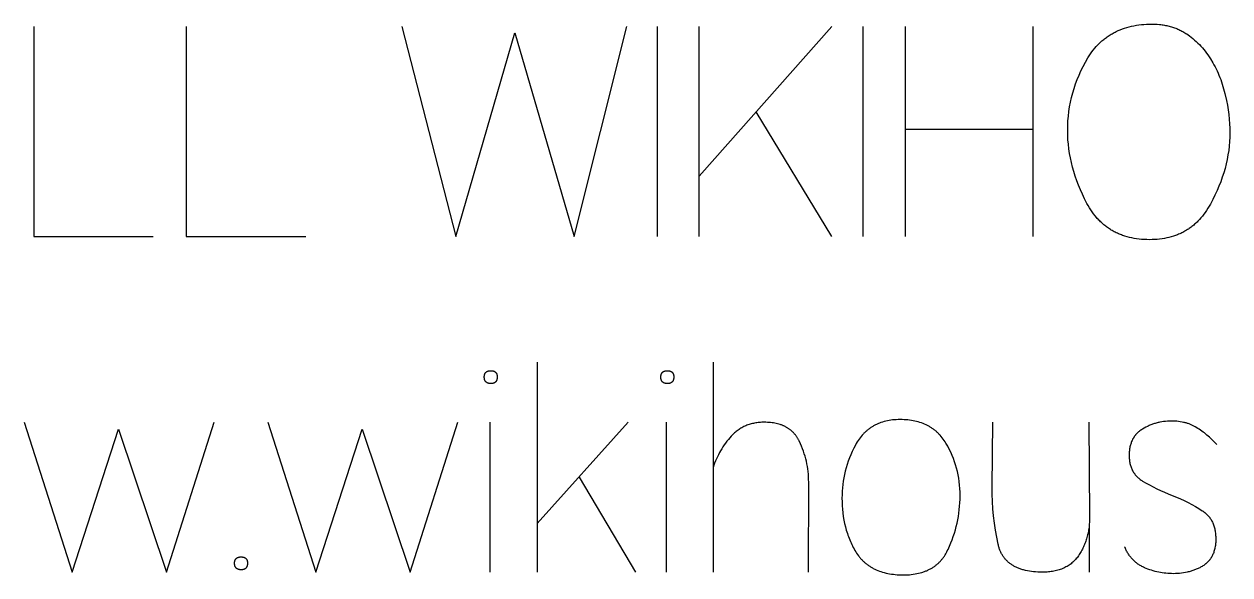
# Model space of a CAD drawing. Header units: millimetres. Extents: x -1220 to 1220, y -1930 to 4220.
# Drawn here: x -401.6 to 23.6, y 2960.1 to 3154.3 of the extents above; entities that cross this region are included whole.
import ezdxf

# ---------------------------------------------------------------- set-up
doc = ezdxf.new("R2010")
doc.units = ezdxf.units.MM
doc.layers.add('TC', color=220, linetype='CONTINUOUS', true_color=0xff00bb)

msp = doc.modelspace()

# ---------------------------------------------------------------- linework, layer by layer
at = {"layer": 'TC'}
for points in [[(-398.23, 3153.44), (-398.23, 3079.44), (-356.05, 3079.44)], [(-344.42, 3153.44), (-344.42, 3079.44), (-302.24, 3079.44)], [(-268.41, 3153.44), (-249.38, 3079.44), (-228.55, 3151.22), (-207.62, 3079.44), (-189.12, 3153.44)], [(-178.34, 3153.44), (-178.34, 3079.44)], [(-163.54, 3100.69), (-116.81, 3153.44)], [(-163.54, 3079.44), (-163.54, 3153.44)], [(-105.82, 3153.44), (-105.82, 3079.44)], [(-90.91, 3153.44), (-90.91, 3079.44)], [(-45.77, 3079.44), (-45.77, 3153.44)], [(-116.81, 3079.44), (-143.45, 3123.41)], [(-45.77, 3117.18), (-90.91, 3117.18)], [(-220.73, 3035.04), (-220.73, 2961.04)], [(-158.68, 3035.04), (-158.68, 2961.04)], [(-401.61, 3013.89), (-384.69, 2961.04), (-368.31, 3011.46), (-351.39, 2961.04), (-334.59, 3013.89)], [(-315.66, 3013.89), (-298.75, 2961.04), (-282.36, 3011.46), (-265.45, 2961.04), (-248.64, 3013.89)], [(-237.43, 3013.89), (-237.43, 2961.04)], [(-188.59, 3013.89), (-220.73, 2978.16)], [(-175.17, 3013.89), (-175.17, 2961.04)], [(-125.06, 2961.04), (-124.95, 2992.75), (-124.97, 2993.7), (-125.01, 2994.64), (-125.07, 2995.58), (-125.16, 2996.5), (-125.27, 2997.43), (-125.41, 2998.34), (-125.58, 2999.25), (-125.77, 3000.15), (-125.99, 3001.05), (-126.23, 3001.94), (-126.5, 3002.82), (-126.8, 3003.69), (-127.12, 3004.56), (-127.46, 3005.42), (-127.83, 3006.28), (-128.33, 3007.34), (-128.44, 3007.54), (-128.54, 3007.75), (-128.65, 3007.95), (-128.76, 3008.14), (-128.88, 3008.34), (-129, 3008.53), (-129.12, 3008.71), (-129.24, 3008.9), (-129.37, 3009.08), (-129.5, 3009.25), (-129.63, 3009.43), (-129.77, 3009.6), (-129.91, 3009.76), (-130.05, 3009.93), (-130.19, 3010.09), (-130.34, 3010.25), (-130.49, 3010.4), (-130.65, 3010.55), (-130.8, 3010.7), (-130.96, 3010.84), (-131.12, 3010.98), (-131.29, 3011.12), (-131.46, 3011.25), (-131.63, 3011.38), (-131.8, 3011.51), (-131.98, 3011.63), (-132.16, 3011.75), (-132.34, 3011.87), (-132.53, 3011.98), (-132.72, 3012.1), (-132.91, 3012.2), (-133.1, 3012.31), (-133.3, 3012.41), (-133.5, 3012.5), (-133.71, 3012.6), (-133.91, 3012.69), (-134.12, 3012.78), (-134.33, 3012.86), (-134.55, 3012.94), (-134.77, 3013.02), (-134.99, 3013.09), (-135.44, 3013.23), (-135.9, 3013.36), (-136.38, 3013.47), (-136.86, 3013.57), (-137.36, 3013.66), (-137.87, 3013.73), (-138.39, 3013.79), (-138.93, 3013.83), (-139.47, 3013.87), (-140.03, 3013.89), (-140.6, 3013.89), (-141.05, 3013.89), (-141.49, 3013.88), (-141.92, 3013.85), (-142.35, 3013.82), (-142.78, 3013.78), (-143.2, 3013.72), (-143.61, 3013.66), (-144.02, 3013.59), (-144.43, 3013.51), (-144.82, 3013.42), (-145.22, 3013.32), (-145.6, 3013.21), (-145.99, 3013.09), (-146.36, 3012.96), (-146.73, 3012.83), (-147.1, 3012.68), (-147.46, 3012.52), (-147.82, 3012.36), (-148.17, 3012.18), (-148.51, 3011.99), (-148.85, 3011.8), (-149.18, 3011.6), (-149.51, 3011.38), (-149.84, 3011.16), (-150.15, 3010.93), (-150.47, 3010.68), (-150.77, 3010.43), (-151.08, 3010.17), (-151.37, 3009.9), (-151.66, 3009.62), (-151.95, 3009.33), (-152.23, 3009.03), (-152.76, 3008.43), (-153.28, 3007.82), (-153.78, 3007.19), (-154.26, 3006.55), (-154.72, 3005.9), (-155.17, 3005.24), (-155.6, 3004.57), (-156.01, 3003.88), (-156.4, 3003.18), (-156.78, 3002.47), (-157.14, 3001.74), (-157.48, 3001), (-157.81, 3000.25), (-158.11, 2999.49), (-158.4, 2998.72), (-158.68, 2997.93)], [(-26.11, 3013.89), (-25.9, 2980.7), (-25.9, 2979.72), (-25.94, 2978.75), (-26, 2977.8), (-26.05, 2977.33), (-26.1, 2976.86), (-26.17, 2976.4), (-26.24, 2975.94), (-26.31, 2975.49), (-26.4, 2975.04), (-26.49, 2974.59), (-26.6, 2974.15), (-26.71, 2973.71), (-26.82, 2973.27), (-26.95, 2972.84), (-27.09, 2972.42), (-27.23, 2971.99), (-27.38, 2971.57), (-27.54, 2971.16), (-27.7, 2970.75), (-27.88, 2970.34), (-28.06, 2969.94), (-28.25, 2969.54), (-28.45, 2969.14), (-28.66, 2968.75), (-28.87, 2968.36), (-29.09, 2967.98), (-29.32, 2967.6), (-29.56, 2967.22), (-29.81, 2966.85), (-30.07, 2966.49), (-30.33, 2966.15), (-30.61, 2965.81), (-30.89, 2965.49), (-31.18, 2965.18), (-31.48, 2964.88), (-31.79, 2964.59), (-32.11, 2964.31), (-32.44, 2964.04), (-32.78, 2963.79), (-33.12, 2963.54), (-33.48, 2963.31), (-33.84, 2963.09), (-34.22, 2962.88), (-34.6, 2962.68), (-34.99, 2962.49), (-35.39, 2962.31), (-35.8, 2962.15), (-36.22, 2962), (-36.65, 2961.85), (-37.09, 2961.72), (-37.53, 2961.6), (-37.99, 2961.5), (-38.45, 2961.4), (-38.93, 2961.32), (-39.41, 2961.24), (-39.9, 2961.18), (-40.4, 2961.13), (-40.91, 2961.09), (-41.43, 2961.06), (-41.96, 2961.04), (-42.5, 2961.04), (-43.32, 2961.05), (-44.13, 2961.08), (-44.92, 2961.12), (-45.68, 2961.19), (-46.42, 2961.28), (-47.14, 2961.38), (-47.83, 2961.51), (-48.51, 2961.65), (-48.84, 2961.73), (-49.16, 2961.81), (-49.48, 2961.9), (-49.79, 2962), (-50.1, 2962.1), (-50.4, 2962.2), (-50.7, 2962.31), (-50.99, 2962.42), (-51.28, 2962.54), (-51.56, 2962.66), (-51.83, 2962.79), (-52.1, 2962.92), (-52.36, 2963.06), (-52.62, 2963.2), (-52.87, 2963.34), (-53.12, 2963.49), (-53.36, 2963.65), (-53.6, 2963.81), (-53.83, 2963.98), (-54.06, 2964.15), (-54.27, 2964.32), (-54.49, 2964.5), (-54.7, 2964.69), (-54.9, 2964.88), (-55.1, 2965.07), (-55.29, 2965.27), (-55.48, 2965.48), (-55.66, 2965.68), (-55.84, 2965.9), (-56.01, 2966.12), (-56.17, 2966.34), (-56.33, 2966.57), (-56.49, 2966.8), (-56.64, 2967.04), (-56.78, 2967.28), (-56.92, 2967.53), (-57.05, 2967.78), (-57.18, 2968.04), (-57.3, 2968.3), (-57.41, 2968.56), (-57.52, 2968.84), (-57.63, 2969.11), (-57.73, 2969.39), (-57.82, 2969.68), (-57.91, 2969.97), (-57.99, 2970.26), (-58.07, 2970.56), (-58.14, 2970.87), (-58.64, 2973.36), (-59.07, 2975.86), (-59.43, 2978.37), (-59.73, 2980.88), (-59.96, 2983.41), (-60.12, 2985.95), (-60.22, 2988.5), (-60.26, 2991.06), (-60.05, 3013.89)], [(18.92, 3006.07), (18.07, 3006.97), (17.21, 3007.83), (16.34, 3008.64), (15.9, 3009.03), (15.46, 3009.4), (15.02, 3009.77), (14.57, 3010.12), (14.12, 3010.46), (13.67, 3010.79), (13.22, 3011.11), (12.76, 3011.41), (12.3, 3011.71), (11.38, 3012.27), (11.15, 3012.41), (10.92, 3012.54), (10.68, 3012.66), (10.43, 3012.78), (10.19, 3012.9), (9.94, 3013.01), (9.68, 3013.12), (9.43, 3013.22), (9.17, 3013.32), (8.91, 3013.41), (8.64, 3013.5), (8.37, 3013.58), (8.1, 3013.66), (7.82, 3013.74), (7.54, 3013.81), (7.26, 3013.87), (6.69, 3013.99), (6.1, 3014.09), (5.5, 3014.17), (4.88, 3014.24), (4.26, 3014.28), (3.61, 3014.31), (2.96, 3014.32), (2.26, 3014.31), (1.57, 3014.27), (0.89, 3014.22), (0.22, 3014.14), (-0.45, 3014.04), (-1.11, 3013.92), (-1.43, 3013.85), (-1.76, 3013.77), (-2.08, 3013.69), (-2.4, 3013.6), (-2.72, 3013.51), (-3.04, 3013.41), (-3.36, 3013.31), (-3.67, 3013.2), (-3.98, 3013.09), (-4.29, 3012.97), (-4.6, 3012.84), (-4.91, 3012.71), (-5.21, 3012.57), (-5.52, 3012.43), (-6.12, 3012.13), (-6.71, 3011.81), (-7.29, 3011.46), (-7.58, 3011.28), (-7.86, 3011.09), (-8.13, 3010.9), (-8.38, 3010.69), (-8.63, 3010.49), (-8.87, 3010.27), (-9.11, 3010.05), (-9.22, 3009.93), (-9.33, 3009.82), (-9.44, 3009.7), (-9.54, 3009.58), (-9.65, 3009.46), (-9.75, 3009.34), (-9.85, 3009.21), (-9.94, 3009.09), (-10.04, 3008.96), (-10.13, 3008.83), (-10.22, 3008.7), (-10.31, 3008.57), (-10.39, 3008.43), (-10.47, 3008.3), (-10.55, 3008.16), (-10.63, 3008.02), (-10.71, 3007.88), (-10.78, 3007.74), (-10.92, 3007.45), (-11.06, 3007.15), (-11.18, 3006.84), (-11.29, 3006.53), (-11.4, 3006.21), (-11.49, 3005.89), (-11.58, 3005.56), (-11.65, 3005.22), (-11.72, 3004.87), (-11.78, 3004.52), (-11.83, 3004.16), (-11.87, 3003.8), (-11.9, 3003.42), (-11.93, 3003.04), (-11.94, 3002.66), (-11.95, 3002.27), (-11.94, 3001.88), (-11.93, 3001.5), (-11.9, 3001.13), (-11.87, 3000.76), (-11.83, 3000.4), (-11.78, 3000.05), (-11.72, 2999.7), (-11.65, 2999.36), (-11.57, 2999.02), (-11.48, 2998.7), (-11.38, 2998.38), (-11.28, 2998.06), (-11.16, 2997.76), (-11.03, 2997.46), (-10.9, 2997.16), (-10.83, 2997.02), (-10.76, 2996.87), (-10.68, 2996.73), (-10.6, 2996.59), (-10.52, 2996.46), (-10.44, 2996.32), (-10.36, 2996.18), (-10.27, 2996.05), (-10.18, 2995.92), (-10.09, 2995.79), (-9.99, 2995.66), (-9.9, 2995.54), (-9.8, 2995.41), (-9.7, 2995.29), (-9.59, 2995.17), (-9.49, 2995.05), (-9.38, 2994.93), (-9.27, 2994.81), (-9.04, 2994.58), (-8.8, 2994.36), (-8.56, 2994.15), (-8.3, 2993.94), (-8.04, 2993.74), (-7.76, 2993.54), (-7.48, 2993.36), (-7.19, 2993.17), (-5.98, 2992.47), (-4.75, 2991.79), (-3.49, 2991.12), (-2.19, 2990.48), (-0.87, 2989.85), (0.48, 2989.25), (1.87, 2988.66), (3.28, 2988.1), (4.71, 2987.53), (6.12, 2986.93), (7.49, 2986.3), (8.83, 2985.64), (10.13, 2984.95), (11.4, 2984.23), (12.64, 2983.49), (13.85, 2982.71), (14.14, 2982.51), (14.43, 2982.31), (14.7, 2982.1), (14.96, 2981.88), (15.22, 2981.66), (15.47, 2981.42), (15.59, 2981.31), (15.7, 2981.19), (15.82, 2981.06), (15.93, 2980.94), (16.04, 2980.81), (16.15, 2980.68), (16.25, 2980.55), (16.36, 2980.42), (16.46, 2980.29), (16.56, 2980.15), (16.65, 2980.01), (16.75, 2979.87), (16.84, 2979.73), (16.93, 2979.59), (17.1, 2979.3), (17.26, 2979), (17.42, 2978.69), (17.56, 2978.38), (17.7, 2978.06), (17.82, 2977.73), (17.94, 2977.39), (18.04, 2977.05), (18.14, 2976.69), (18.23, 2976.34), (18.31, 2975.97), (18.38, 2975.6), (18.44, 2975.21), (18.49, 2974.83), (18.53, 2974.43), (18.56, 2974.03), (18.59, 2973.62), (18.6, 2973.2), (18.61, 2972.77), (18.6, 2972.36), (18.59, 2971.95), (18.57, 2971.56), (18.54, 2971.17), (18.5, 2970.78), (18.45, 2970.41), (18.39, 2970.04), (18.32, 2969.68), (18.25, 2969.33), (18.16, 2968.98), (18.07, 2968.64), (17.97, 2968.31), (17.86, 2967.99), (17.74, 2967.67), (17.61, 2967.36), (17.47, 2967.06), (17.32, 2966.77), (17.17, 2966.48), (17.09, 2966.34), (17, 2966.2), (16.92, 2966.07), (16.83, 2965.93), (16.74, 2965.8), (16.65, 2965.67), (16.55, 2965.54), (16.46, 2965.41), (16.36, 2965.29), (16.26, 2965.16), (16.15, 2965.04), (16.05, 2964.92), (15.94, 2964.8), (15.83, 2964.69), (15.72, 2964.57), (15.61, 2964.46), (15.49, 2964.35), (15.37, 2964.24), (15.25, 2964.13), (15.13, 2964.03), (15, 2963.93), (14.87, 2963.83), (14.61, 2963.63), (14.34, 2963.44), (14.06, 2963.26), (13.78, 2963.09), (13.5, 2962.92), (13.21, 2962.77), (12.93, 2962.61), (12.63, 2962.47), (12.34, 2962.32), (12.04, 2962.19), (11.74, 2962.05), (11.44, 2961.93), (11.13, 2961.81), (10.82, 2961.69), (10.51, 2961.58), (10.19, 2961.48), (9.87, 2961.38), (9.55, 2961.28), (9.22, 2961.2), (8.9, 2961.11), (8.56, 2961.03), (7.89, 2960.89), (7.21, 2960.78), (6.51, 2960.68), (5.8, 2960.61), (5.08, 2960.55), (4.34, 2960.52), (3.59, 2960.51), (2.95, 2960.52), (2.3, 2960.54), (1.66, 2960.58), (1.02, 2960.64), (0.38, 2960.71), (-0.26, 2960.81), (-0.9, 2960.91), (-1.53, 2961.04), (-2.17, 2961.18), (-2.8, 2961.33), (-3.43, 2961.51), (-4.06, 2961.7), (-4.68, 2961.9), (-5.31, 2962.13), (-5.93, 2962.37), (-6.55, 2962.62), (-6.86, 2962.76), (-7.16, 2962.91), (-7.46, 2963.06), (-7.75, 2963.22), (-8.03, 2963.39), (-8.31, 2963.56), (-8.59, 2963.74), (-8.85, 2963.92), (-9.11, 2964.11), (-9.37, 2964.3), (-9.62, 2964.5), (-9.86, 2964.7), (-10.1, 2964.91), (-10.33, 2965.13), (-10.56, 2965.35), (-10.78, 2965.58), (-11, 2965.82), (-11.21, 2966.06), (-11.41, 2966.3), (-11.61, 2966.55), (-11.8, 2966.81), (-11.99, 2967.07), (-12.17, 2967.34), (-12.34, 2967.62), (-12.51, 2967.9), (-12.67, 2968.18), (-12.83, 2968.48), (-12.98, 2968.77), (-13.13, 2969.08), (-13.27, 2969.39), (-13.4, 2969.7), (-13.53, 2970.02)], [(-205.93, 2994.55), (-186.06, 2961.04)], [(-26.01, 2978.06), (-26.01, 2961.04)]]:
    msp.add_lwpolyline(points, dxfattribs=at)
for points in [[(-3.91, 3154.28), (-2.99, 3154.27), (-2.1, 3154.22), (-1.21, 3154.15), (-0.78, 3154.11), (-0.35, 3154.05), (0.08, 3153.99), (0.5, 3153.92), (0.91, 3153.85), (1.33, 3153.76), (1.74, 3153.67), (2.14, 3153.57), (2.54, 3153.47), (2.93, 3153.36), (3.32, 3153.24), (3.71, 3153.11), (4.09, 3152.98), (4.47, 3152.84), (4.85, 3152.69), (5.21, 3152.53), (5.58, 3152.37), (5.94, 3152.2), (6.3, 3152.02), (6.65, 3151.84), (7, 3151.65), (7.34, 3151.45), (7.68, 3151.24), (8.01, 3151.03), (8.34, 3150.81), (9.31, 3150.13), (9.93, 3149.65), (10.54, 3149.16), (11.14, 3148.66), (11.72, 3148.14), (12.29, 3147.6), (12.84, 3147.05), (13.37, 3146.49), (13.89, 3145.9), (14.4, 3145.31), (14.89, 3144.69), (15.37, 3144.06), (15.83, 3143.42), (16.28, 3142.75), (16.71, 3142.08), (17.54, 3140.68), (17.94, 3139.97), (18.33, 3139.24), (18.7, 3138.51), (19.05, 3137.77), (19.4, 3137.02), (19.72, 3136.26), (20.03, 3135.49), (20.33, 3134.71), (20.61, 3133.93), (20.88, 3133.13), (21.13, 3132.33), (21.37, 3131.51), (21.59, 3130.69), (21.8, 3129.86), (22.36, 3127.33), (22.68, 3125.67), (22.96, 3124.02), (23.18, 3122.38), (23.35, 3120.77), (23.48, 3119.17), (23.55, 3117.58), (23.57, 3116.01), (23.55, 3114.44), (23.47, 3112.87), (23.33, 3111.3), (23.15, 3109.72), (22.9, 3108.15), (22.61, 3106.58), (22.26, 3105.01), (21.86, 3103.43), (21.4, 3101.86), (20.89, 3100.29), (20.33, 3098.72), (19.71, 3097.14), (19.04, 3095.57), (18.31, 3094), (17.54, 3092.43), (16.7, 3090.85), (16.27, 3090.08), (15.83, 3089.33), (15.36, 3088.61), (14.89, 3087.91), (14.4, 3087.23), (13.89, 3086.58), (13.36, 3085.95), (12.82, 3085.35), (12.55, 3085.06), (12.27, 3084.77), (11.99, 3084.49), (11.7, 3084.22), (11.41, 3083.95), (11.11, 3083.69), (10.82, 3083.44), (10.51, 3083.19), (10.21, 3082.95), (9.9, 3082.71), (9.58, 3082.48), (9.27, 3082.25), (8.94, 3082.04), (8.62, 3081.82), (8.29, 3081.62), (7.96, 3081.42), (7.62, 3081.23), (7.28, 3081.04), (6.93, 3080.86), (6.58, 3080.68), (6.23, 3080.51), (5.87, 3080.35), (5.51, 3080.19), (5.15, 3080.04), (4.78, 3079.9), (4.41, 3079.76), (4.03, 3079.63), (3.65, 3079.5), (2.88, 3079.27), (2.09, 3079.06), (1.29, 3078.88), (0.47, 3078.72), (-0.36, 3078.58), (-1.21, 3078.47), (-2.07, 3078.38), (-2.95, 3078.32), (-3.85, 3078.29), (-4.76, 3078.27), (-5.7, 3078.29), (-6.63, 3078.32), (-7.54, 3078.39), (-8.43, 3078.47), (-9.31, 3078.59), (-10.17, 3078.72), (-11.02, 3078.89), (-11.85, 3079.07), (-12.66, 3079.29), (-13.46, 3079.52), (-13.85, 3079.65), (-14.24, 3079.79), (-14.62, 3079.93), (-15, 3080.07), (-15.38, 3080.23), (-15.75, 3080.39), (-16.11, 3080.55), (-16.48, 3080.72), (-16.84, 3080.9), (-17.19, 3081.08), (-17.54, 3081.28), (-17.89, 3081.47), (-18.23, 3081.67), (-18.57, 3081.88), (-18.91, 3082.1), (-19.24, 3082.32), (-19.57, 3082.55), (-19.89, 3082.78), (-20.21, 3083.02), (-20.52, 3083.27), (-20.83, 3083.52), (-21.14, 3083.78), (-21.44, 3084.05), (-21.74, 3084.32), (-22.04, 3084.6), (-22.33, 3084.88), (-22.61, 3085.17), (-22.89, 3085.47), (-23.17, 3085.77), (-23.45, 3086.08), (-23.98, 3086.72), (-24.5, 3087.38), (-25, 3088.07), (-25.49, 3088.78), (-25.96, 3089.52), (-26.41, 3090.28), (-26.85, 3091.07), (-27.67, 3092.66), (-28.44, 3094.27), (-29.15, 3095.87), (-29.81, 3097.47), (-30.42, 3099.07), (-30.97, 3100.67), (-31.48, 3102.28), (-31.93, 3103.88), (-32.32, 3105.49), (-32.67, 3107.1), (-32.96, 3108.7), (-33.19, 3110.31), (-33.38, 3111.92), (-33.51, 3113.53), (-33.59, 3115.14), (-33.62, 3116.75), (-33.59, 3118.46), (-33.51, 3120.16), (-33.37, 3121.84), (-33.17, 3123.51), (-32.93, 3125.16), (-32.62, 3126.79), (-32.26, 3128.41), (-31.85, 3130.02), (-31.38, 3131.61), (-30.85, 3133.19), (-30.27, 3134.75), (-29.63, 3136.3), (-28.94, 3137.83), (-28.19, 3139.35), (-27.39, 3140.85), (-26.53, 3142.34), (-26.08, 3143.07), (-25.6, 3143.78), (-25.11, 3144.47), (-24.61, 3145.14), (-24.09, 3145.78), (-23.55, 3146.4), (-22.99, 3146.99), (-22.42, 3147.56), (-22.13, 3147.84), (-21.84, 3148.11), (-21.54, 3148.38), (-21.24, 3148.64), (-20.93, 3148.89), (-20.62, 3149.14), (-20.3, 3149.38), (-19.98, 3149.62), (-19.66, 3149.85), (-19.33, 3150.07), (-19, 3150.29), (-18.67, 3150.5), (-18.33, 3150.71), (-17.98, 3150.91), (-17.64, 3151.11), (-17.28, 3151.3), (-16.93, 3151.48), (-16.57, 3151.66), (-15.84, 3152), (-15.09, 3152.31), (-14.33, 3152.6), (-13.55, 3152.87), (-12.75, 3153.12), (-11.94, 3153.34), (-11.11, 3153.54), (-10.27, 3153.71), (-9.41, 3153.86), (-8.53, 3153.99), (-7.64, 3154.1), (-6.73, 3154.18), (-5.81, 3154.24), (-4.87, 3154.27)], [(-237.01, 3032.08), (-236.87, 3032.07), (-236.74, 3032.07), (-236.68, 3032.06), (-236.61, 3032.06), (-236.55, 3032.05), (-236.49, 3032.04), (-236.43, 3032.03), (-236.37, 3032.02), (-236.31, 3032.01), (-236.26, 3032), (-236.2, 3031.99), (-236.15, 3031.97), (-236.09, 3031.96), (-236.04, 3031.94), (-235.99, 3031.92), (-235.94, 3031.9), (-235.89, 3031.88), (-235.84, 3031.86), (-235.79, 3031.84), (-235.75, 3031.81), (-235.7, 3031.79), (-235.66, 3031.76), (-235.62, 3031.74), (-235.57, 3031.71), (-235.53, 3031.68), (-235.49, 3031.65), (-235.45, 3031.62), (-235.42, 3031.59), (-235.38, 3031.56), (-235.35, 3031.52), (-235.31, 3031.49), (-235.28, 3031.45), (-235.25, 3031.41), (-235.22, 3031.37), (-235.19, 3031.33), (-235.16, 3031.29), (-235.13, 3031.25), (-235.1, 3031.21), (-235.08, 3031.17), (-235.05, 3031.12), (-235.03, 3031.07), (-235.01, 3031.03), (-234.99, 3030.98), (-234.97, 3030.93), (-234.95, 3030.88), (-234.93, 3030.83), (-234.91, 3030.78), (-234.9, 3030.72), (-234.88, 3030.67), (-234.87, 3030.61), (-234.86, 3030.55), (-234.85, 3030.5), (-234.83, 3030.44), (-234.83, 3030.38), (-234.82, 3030.32), (-234.81, 3030.25), (-234.8, 3030.19), (-234.8, 3030.13), (-234.79, 3029.99), (-234.79, 3029.86), (-234.79, 3029.71), (-234.8, 3029.58), (-234.81, 3029.44), (-234.82, 3029.38), (-234.83, 3029.31), (-234.83, 3029.25), (-234.85, 3029.19), (-234.86, 3029.13), (-234.87, 3029.07), (-234.88, 3029.01), (-234.9, 3028.95), (-234.91, 3028.89), (-234.93, 3028.84), (-234.95, 3028.79), (-234.97, 3028.73), (-234.99, 3028.68), (-235.01, 3028.63), (-235.03, 3028.58), (-235.05, 3028.53), (-235.08, 3028.49), (-235.1, 3028.44), (-235.13, 3028.39), (-235.16, 3028.35), (-235.19, 3028.31), (-235.22, 3028.27), (-235.25, 3028.23), (-235.28, 3028.19), (-235.31, 3028.15), (-235.35, 3028.11), (-235.38, 3028.08), (-235.42, 3028.04), (-235.45, 3028.01), (-235.49, 3027.98), (-235.53, 3027.95), (-235.57, 3027.92), (-235.62, 3027.89), (-235.66, 3027.86), (-235.7, 3027.83), (-235.75, 3027.81), (-235.79, 3027.78), (-235.84, 3027.76), (-235.89, 3027.74), (-235.94, 3027.72), (-235.99, 3027.7), (-236.04, 3027.68), (-236.09, 3027.66), (-236.15, 3027.64), (-236.2, 3027.63), (-236.26, 3027.61), (-236.31, 3027.6), (-236.37, 3027.59), (-236.43, 3027.58), (-236.49, 3027.57), (-236.55, 3027.56), (-236.61, 3027.55), (-236.68, 3027.55), (-236.74, 3027.54), (-236.81, 3027.54), (-236.87, 3027.53), (-237.01, 3027.53), (-237.15, 3027.53), (-237.29, 3027.54), (-237.36, 3027.55), (-237.43, 3027.55), (-237.49, 3027.56), (-237.56, 3027.57), (-237.62, 3027.58), (-237.68, 3027.59), (-237.74, 3027.6), (-237.8, 3027.61), (-237.86, 3027.63), (-237.92, 3027.64), (-237.97, 3027.66), (-238.03, 3027.68), (-238.08, 3027.7), (-238.14, 3027.72), (-238.19, 3027.74), (-238.24, 3027.76), (-238.29, 3027.78), (-238.34, 3027.81), (-238.38, 3027.83), (-238.43, 3027.86), (-238.47, 3027.89), (-238.52, 3027.92), (-238.56, 3027.95), (-238.6, 3027.98), (-238.64, 3028.01), (-238.68, 3028.04), (-238.72, 3028.08), (-238.76, 3028.11), (-238.79, 3028.15), (-238.83, 3028.19), (-238.86, 3028.23), (-238.89, 3028.27), (-238.92, 3028.31), (-238.95, 3028.35), (-238.98, 3028.39), (-239.01, 3028.44), (-239.04, 3028.49), (-239.06, 3028.53), (-239.09, 3028.58), (-239.11, 3028.63), (-239.13, 3028.68), (-239.15, 3028.73), (-239.17, 3028.79), (-239.19, 3028.84), (-239.21, 3028.89), (-239.23, 3028.95), (-239.24, 3029.01), (-239.25, 3029.07), (-239.27, 3029.13), (-239.28, 3029.19), (-239.29, 3029.25), (-239.3, 3029.31), (-239.31, 3029.38), (-239.32, 3029.44), (-239.32, 3029.51), (-239.33, 3029.58), (-239.33, 3029.71), (-239.34, 3029.86), (-239.33, 3029.99), (-239.33, 3030.06), (-239.33, 3030.13), (-239.32, 3030.19), (-239.32, 3030.25), (-239.31, 3030.32), (-239.3, 3030.38), (-239.29, 3030.44), (-239.28, 3030.5), (-239.27, 3030.55), (-239.25, 3030.61), (-239.24, 3030.67), (-239.23, 3030.72), (-239.21, 3030.78), (-239.19, 3030.83), (-239.17, 3030.88), (-239.15, 3030.93), (-239.13, 3030.98), (-239.11, 3031.03), (-239.09, 3031.07), (-239.06, 3031.12), (-239.04, 3031.17), (-239.01, 3031.21), (-238.98, 3031.25), (-238.95, 3031.29), (-238.92, 3031.33), (-238.89, 3031.37), (-238.86, 3031.41), (-238.83, 3031.45), (-238.79, 3031.49), (-238.76, 3031.52), (-238.72, 3031.56), (-238.68, 3031.59), (-238.64, 3031.62), (-238.6, 3031.65), (-238.56, 3031.68), (-238.52, 3031.71), (-238.47, 3031.74), (-238.43, 3031.76), (-238.38, 3031.79), (-238.34, 3031.81), (-238.29, 3031.84), (-238.24, 3031.86), (-238.19, 3031.88), (-238.14, 3031.9), (-238.08, 3031.92), (-238.03, 3031.94), (-237.97, 3031.96), (-237.92, 3031.97), (-237.86, 3031.99), (-237.8, 3032), (-237.74, 3032.01), (-237.68, 3032.02), (-237.62, 3032.03), (-237.56, 3032.04), (-237.49, 3032.05), (-237.43, 3032.06), (-237.29, 3032.07), (-237.15, 3032.07)], [(-174.75, 3032.08), (-174.61, 3032.07), (-174.48, 3032.07), (-174.41, 3032.06), (-174.35, 3032.06), (-174.29, 3032.05), (-174.23, 3032.04), (-174.16, 3032.03), (-174.11, 3032.02), (-174.05, 3032.01), (-173.99, 3032), (-173.94, 3031.99), (-173.88, 3031.97), (-173.83, 3031.96), (-173.77, 3031.94), (-173.72, 3031.92), (-173.67, 3031.9), (-173.62, 3031.88), (-173.57, 3031.86), (-173.53, 3031.84), (-173.48, 3031.81), (-173.44, 3031.79), (-173.39, 3031.76), (-173.35, 3031.74), (-173.31, 3031.71), (-173.27, 3031.68), (-173.23, 3031.65), (-173.19, 3031.62), (-173.15, 3031.59), (-173.12, 3031.56), (-173.08, 3031.52), (-173.05, 3031.49), (-173.01, 3031.45), (-172.98, 3031.41), (-172.95, 3031.37), (-172.92, 3031.33), (-172.89, 3031.29), (-172.86, 3031.25), (-172.84, 3031.21), (-172.81, 3031.17), (-172.79, 3031.12), (-172.76, 3031.07), (-172.74, 3031.03), (-172.72, 3030.98), (-172.7, 3030.93), (-172.68, 3030.88), (-172.66, 3030.83), (-172.65, 3030.78), (-172.63, 3030.72), (-172.62, 3030.67), (-172.6, 3030.61), (-172.59, 3030.55), (-172.58, 3030.5), (-172.57, 3030.44), (-172.56, 3030.38), (-172.55, 3030.32), (-172.54, 3030.25), (-172.54, 3030.19), (-172.53, 3030.13), (-172.53, 3029.99), (-172.53, 3029.86), (-172.53, 3029.71), (-172.53, 3029.58), (-172.54, 3029.44), (-172.55, 3029.38), (-172.56, 3029.31), (-172.57, 3029.25), (-172.58, 3029.19), (-172.59, 3029.13), (-172.6, 3029.07), (-172.62, 3029.01), (-172.63, 3028.95), (-172.65, 3028.89), (-172.66, 3028.84), (-172.68, 3028.79), (-172.7, 3028.73), (-172.72, 3028.68), (-172.74, 3028.63), (-172.76, 3028.58), (-172.79, 3028.53), (-172.81, 3028.49), (-172.84, 3028.44), (-172.86, 3028.39), (-172.89, 3028.35), (-172.92, 3028.31), (-172.95, 3028.27), (-172.98, 3028.23), (-173.01, 3028.19), (-173.05, 3028.15), (-173.08, 3028.11), (-173.12, 3028.08), (-173.15, 3028.04), (-173.19, 3028.01), (-173.23, 3027.98), (-173.27, 3027.95), (-173.31, 3027.92), (-173.35, 3027.89), (-173.39, 3027.86), (-173.44, 3027.83), (-173.48, 3027.81), (-173.53, 3027.78), (-173.57, 3027.76), (-173.62, 3027.74), (-173.67, 3027.72), (-173.72, 3027.7), (-173.77, 3027.68), (-173.83, 3027.66), (-173.88, 3027.64), (-173.94, 3027.63), (-173.99, 3027.61), (-174.05, 3027.6), (-174.11, 3027.59), (-174.16, 3027.58), (-174.23, 3027.57), (-174.29, 3027.56), (-174.35, 3027.55), (-174.41, 3027.55), (-174.48, 3027.54), (-174.54, 3027.54), (-174.61, 3027.53), (-174.75, 3027.53), (-174.89, 3027.53), (-175.03, 3027.54), (-175.09, 3027.55), (-175.16, 3027.55), (-175.23, 3027.56), (-175.29, 3027.57), (-175.35, 3027.58), (-175.42, 3027.59), (-175.48, 3027.6), (-175.54, 3027.61), (-175.59, 3027.63), (-175.65, 3027.64), (-175.71, 3027.66), (-175.76, 3027.68), (-175.82, 3027.7), (-175.87, 3027.72), (-175.92, 3027.74), (-175.97, 3027.76), (-176.02, 3027.78), (-176.07, 3027.81), (-176.12, 3027.83), (-176.16, 3027.86), (-176.21, 3027.89), (-176.25, 3027.92), (-176.29, 3027.95), (-176.34, 3027.98), (-176.38, 3028.01), (-176.41, 3028.04), (-176.45, 3028.08), (-176.49, 3028.11), (-176.53, 3028.15), (-176.56, 3028.19), (-176.59, 3028.23), (-176.63, 3028.27), (-176.66, 3028.31), (-176.69, 3028.35), (-176.72, 3028.39), (-176.74, 3028.44), (-176.77, 3028.49), (-176.8, 3028.53), (-176.82, 3028.58), (-176.84, 3028.63), (-176.87, 3028.68), (-176.89, 3028.73), (-176.91, 3028.79), (-176.93, 3028.84), (-176.94, 3028.89), (-176.96, 3028.95), (-176.98, 3029.01), (-176.99, 3029.07), (-177, 3029.13), (-177.01, 3029.19), (-177.03, 3029.25), (-177.03, 3029.31), (-177.04, 3029.38), (-177.05, 3029.44), (-177.06, 3029.51), (-177.06, 3029.58), (-177.07, 3029.71), (-177.07, 3029.86), (-177.07, 3029.99), (-177.07, 3030.06), (-177.06, 3030.13), (-177.06, 3030.19), (-177.05, 3030.25), (-177.04, 3030.32), (-177.03, 3030.38), (-177.03, 3030.44), (-177.01, 3030.5), (-177, 3030.55), (-176.99, 3030.61), (-176.98, 3030.67), (-176.96, 3030.72), (-176.94, 3030.78), (-176.93, 3030.83), (-176.91, 3030.88), (-176.89, 3030.93), (-176.87, 3030.98), (-176.84, 3031.03), (-176.82, 3031.07), (-176.8, 3031.12), (-176.77, 3031.17), (-176.74, 3031.21), (-176.72, 3031.25), (-176.69, 3031.29), (-176.66, 3031.33), (-176.63, 3031.37), (-176.59, 3031.41), (-176.56, 3031.45), (-176.53, 3031.49), (-176.49, 3031.52), (-176.45, 3031.56), (-176.41, 3031.59), (-176.38, 3031.62), (-176.34, 3031.65), (-176.29, 3031.68), (-176.25, 3031.71), (-176.21, 3031.74), (-176.16, 3031.76), (-176.12, 3031.79), (-176.07, 3031.81), (-176.02, 3031.84), (-175.97, 3031.86), (-175.92, 3031.88), (-175.87, 3031.9), (-175.82, 3031.92), (-175.76, 3031.94), (-175.71, 3031.96), (-175.65, 3031.97), (-175.59, 3031.99), (-175.54, 3032), (-175.48, 3032.01), (-175.42, 3032.02), (-175.35, 3032.03), (-175.29, 3032.04), (-175.23, 3032.05), (-175.16, 3032.06), (-175.03, 3032.07), (-174.89, 3032.07)], [(-92.71, 3014.85), (-93.39, 3014.84), (-94.05, 3014.81), (-94.7, 3014.77), (-95.34, 3014.71), (-95.97, 3014.63), (-96.58, 3014.53), (-97.19, 3014.42), (-97.78, 3014.28), (-98.36, 3014.13), (-98.93, 3013.97), (-99.48, 3013.78), (-99.76, 3013.69), (-100.03, 3013.58), (-100.3, 3013.47), (-100.56, 3013.36), (-100.83, 3013.25), (-101.09, 3013.13), (-101.34, 3013), (-101.6, 3012.87), (-101.85, 3012.74), (-102.09, 3012.6), (-102.34, 3012.46), (-102.58, 3012.31), (-102.82, 3012.16), (-103.05, 3012), (-103.29, 3011.84), (-103.52, 3011.68), (-103.74, 3011.51), (-103.97, 3011.34), (-104.19, 3011.16), (-104.41, 3010.98), (-104.62, 3010.79), (-104.83, 3010.6), (-105.04, 3010.4), (-105.25, 3010.2), (-105.45, 3010), (-105.65, 3009.79), (-105.85, 3009.58), (-106.05, 3009.36), (-106.43, 3008.91), (-106.8, 3008.45), (-107.15, 3007.97), (-107.5, 3007.47), (-107.83, 3006.95), (-108.15, 3006.41), (-108.46, 3005.86), (-109.04, 3004.73), (-109.58, 3003.6), (-110.08, 3002.46), (-110.54, 3001.32), (-110.97, 3000.17), (-111.36, 2999.02), (-111.71, 2997.86), (-112.03, 2996.69), (-112.31, 2995.52), (-112.55, 2994.34), (-112.76, 2993.15), (-112.92, 2991.96), (-113.05, 2990.77), (-113.15, 2989.57), (-113.2, 2988.36), (-113.22, 2987.15), (-113.2, 2985.81), (-113.14, 2984.49), (-113.05, 2983.2), (-112.92, 2981.92), (-112.74, 2980.67), (-112.54, 2979.43), (-112.29, 2978.22), (-112, 2977.03), (-111.68, 2975.85), (-111.51, 2975.28), (-111.32, 2974.7), (-111.13, 2974.13), (-110.92, 2973.57), (-110.71, 2973.01), (-110.48, 2972.46), (-110.25, 2971.91), (-110.01, 2971.37), (-109.76, 2970.83), (-109.5, 2970.3), (-109.23, 2969.78), (-108.95, 2969.25), (-108.66, 2968.74), (-108.36, 2968.23), (-108.04, 2967.72), (-107.71, 2967.24), (-107.36, 2966.77), (-107.19, 2966.54), (-107.01, 2966.32), (-106.82, 2966.1), (-106.64, 2965.88), (-106.45, 2965.67), (-106.25, 2965.46), (-106.05, 2965.25), (-105.85, 2965.05), (-105.65, 2964.86), (-105.44, 2964.66), (-105.23, 2964.48), (-105.02, 2964.29), (-104.8, 2964.11), (-104.58, 2963.93), (-104.36, 2963.76), (-104.13, 2963.59), (-103.9, 2963.43), (-103.66, 2963.27), (-103.43, 2963.11), (-103.19, 2962.96), (-102.94, 2962.81), (-102.69, 2962.66), (-102.44, 2962.52), (-102.19, 2962.38), (-101.67, 2962.12), (-101.14, 2961.87), (-100.59, 2961.64), (-100.03, 2961.43), (-99.46, 2961.23), (-98.88, 2961.05), (-98.28, 2960.88), (-97.66, 2960.73), (-97.04, 2960.59), (-96.4, 2960.48), (-95.75, 2960.37), (-95.08, 2960.28), (-94.4, 2960.21), (-93.71, 2960.16), (-93, 2960.12), (-92.28, 2960.09), (-91.55, 2960.09), (-90.83, 2960.09), (-90.12, 2960.12), (-89.43, 2960.16), (-88.76, 2960.23), (-88.1, 2960.3), (-87.45, 2960.4), (-86.82, 2960.52), (-86.2, 2960.65), (-85.6, 2960.8), (-85.01, 2960.96), (-84.73, 2961.05), (-84.44, 2961.15), (-84.16, 2961.25), (-83.88, 2961.35), (-83.61, 2961.46), (-83.34, 2961.57), (-83.07, 2961.68), (-82.81, 2961.81), (-82.55, 2961.93), (-82.3, 2962.06), (-82.04, 2962.19), (-81.8, 2962.33), (-81.55, 2962.47), (-81.31, 2962.62), (-81.07, 2962.77), (-80.84, 2962.93), (-80.61, 2963.09), (-80.39, 2963.25), (-80.16, 2963.42), (-79.94, 2963.6), (-79.73, 2963.77), (-79.52, 2963.96), (-79.31, 2964.14), (-79.11, 2964.33), (-78.91, 2964.53), (-78.71, 2964.73), (-78.52, 2964.93), (-78.33, 2965.14), (-78.14, 2965.35), (-77.96, 2965.57), (-77.78, 2965.79), (-77.61, 2966.02), (-77.44, 2966.25), (-77.27, 2966.48), (-77.1, 2966.72), (-76.94, 2966.97), (-76.79, 2967.21), (-76.64, 2967.47), (-76.49, 2967.72), (-76.34, 2967.98), (-76.2, 2968.25), (-76.06, 2968.52), (-75.8, 2969.07), (-75.28, 2970.2), (-74.81, 2971.33), (-74.36, 2972.47), (-73.95, 2973.62), (-73.57, 2974.78), (-73.22, 2975.94), (-72.91, 2977.12), (-72.63, 2978.29), (-72.38, 2979.48), (-72.16, 2980.68), (-71.98, 2981.88), (-71.83, 2983.08), (-71.72, 2984.3), (-71.63, 2985.52), (-71.58, 2986.76), (-71.57, 2987.99), (-71.59, 2989.26), (-71.65, 2990.5), (-71.74, 2991.74), (-71.88, 2992.96), (-72.05, 2994.16), (-72.27, 2995.35), (-72.52, 2996.53), (-72.81, 2997.69), (-73.14, 2998.84), (-73.51, 2999.98), (-73.92, 3001.1), (-74.36, 3002.21), (-74.85, 3003.3), (-75.37, 3004.38), (-75.94, 3005.44), (-76.54, 3006.49), (-76.85, 3007.01), (-77.18, 3007.51), (-77.52, 3007.99), (-77.88, 3008.45), (-78.24, 3008.9), (-78.62, 3009.33), (-78.81, 3009.54), (-79.01, 3009.75), (-79.21, 3009.95), (-79.41, 3010.15), (-79.62, 3010.34), (-79.82, 3010.53), (-80.04, 3010.72), (-80.25, 3010.9), (-80.47, 3011.08), (-80.69, 3011.25), (-80.91, 3011.42), (-81.14, 3011.58), (-81.37, 3011.74), (-81.6, 3011.9), (-81.84, 3012.05), (-82.08, 3012.2), (-82.32, 3012.35), (-82.57, 3012.49), (-82.81, 3012.63), (-83.06, 3012.76), (-83.32, 3012.89), (-83.58, 3013.01), (-84.1, 3013.25), (-84.64, 3013.47), (-85.18, 3013.67), (-85.74, 3013.86), (-86.32, 3014.03), (-86.9, 3014.18), (-87.5, 3014.32), (-88.11, 3014.45), (-88.73, 3014.55), (-89.36, 3014.64), (-90.01, 3014.72), (-90.66, 3014.77), (-91.33, 3014.81), (-92.02, 3014.84)], [(-325.07, 2966.43), (-324.93, 2966.43), (-324.8, 2966.42), (-324.74, 2966.41), (-324.67, 2966.41), (-324.61, 2966.4), (-324.55, 2966.39), (-324.49, 2966.38), (-324.43, 2966.37), (-324.37, 2966.36), (-324.32, 2966.35), (-324.26, 2966.34), (-324.21, 2966.32), (-324.15, 2966.31), (-324.1, 2966.29), (-324.05, 2966.27), (-324, 2966.25), (-323.95, 2966.23), (-323.9, 2966.21), (-323.85, 2966.19), (-323.81, 2966.17), (-323.76, 2966.14), (-323.72, 2966.12), (-323.68, 2966.09), (-323.63, 2966.06), (-323.59, 2966.03), (-323.55, 2966), (-323.51, 2965.97), (-323.48, 2965.94), (-323.44, 2965.91), (-323.41, 2965.87), (-323.37, 2965.84), (-323.34, 2965.8), (-323.31, 2965.76), (-323.28, 2965.73), (-323.25, 2965.69), (-323.22, 2965.65), (-323.19, 2965.6), (-323.16, 2965.56), (-323.14, 2965.52), (-323.11, 2965.47), (-323.09, 2965.43), (-323.07, 2965.38), (-323.05, 2965.33), (-323.03, 2965.28), (-323.01, 2965.23), (-322.99, 2965.18), (-322.97, 2965.13), (-322.96, 2965.07), (-322.94, 2965.02), (-322.93, 2964.96), (-322.92, 2964.91), (-322.91, 2964.85), (-322.89, 2964.79), (-322.89, 2964.73), (-322.88, 2964.67), (-322.87, 2964.61), (-322.86, 2964.54), (-322.86, 2964.48), (-322.85, 2964.34), (-322.85, 2964.21), (-322.85, 2964.07), (-322.86, 2963.93), (-322.87, 2963.79), (-322.88, 2963.73), (-322.89, 2963.66), (-322.89, 2963.6), (-322.91, 2963.54), (-322.92, 2963.48), (-322.93, 2963.42), (-322.94, 2963.36), (-322.96, 2963.3), (-322.97, 2963.25), (-322.99, 2963.19), (-323.01, 2963.14), (-323.03, 2963.08), (-323.05, 2963.03), (-323.07, 2962.98), (-323.09, 2962.93), (-323.11, 2962.88), (-323.14, 2962.84), (-323.16, 2962.79), (-323.19, 2962.75), (-323.22, 2962.7), (-323.25, 2962.66), (-323.28, 2962.62), (-323.31, 2962.58), (-323.34, 2962.54), (-323.37, 2962.5), (-323.41, 2962.46), (-323.44, 2962.43), (-323.48, 2962.39), (-323.51, 2962.36), (-323.55, 2962.33), (-323.59, 2962.3), (-323.63, 2962.27), (-323.68, 2962.24), (-323.72, 2962.21), (-323.76, 2962.18), (-323.81, 2962.16), (-323.85, 2962.13), (-323.9, 2962.11), (-323.95, 2962.09), (-324, 2962.07), (-324.05, 2962.05), (-324.1, 2962.03), (-324.15, 2962.01), (-324.21, 2961.99), (-324.26, 2961.98), (-324.32, 2961.96), (-324.37, 2961.95), (-324.43, 2961.94), (-324.49, 2961.93), (-324.55, 2961.92), (-324.61, 2961.91), (-324.67, 2961.9), (-324.74, 2961.9), (-324.8, 2961.89), (-324.87, 2961.89), (-324.93, 2961.88), (-325.07, 2961.88), (-325.21, 2961.88), (-325.35, 2961.89), (-325.42, 2961.9), (-325.49, 2961.9), (-325.55, 2961.91), (-325.62, 2961.92), (-325.68, 2961.93), (-325.74, 2961.94), (-325.8, 2961.95), (-325.86, 2961.96), (-325.92, 2961.98), (-325.98, 2961.99), (-326.03, 2962.01), (-326.09, 2962.03), (-326.14, 2962.05), (-326.2, 2962.07), (-326.25, 2962.09), (-326.3, 2962.11), (-326.35, 2962.13), (-326.4, 2962.16), (-326.44, 2962.18), (-326.49, 2962.21), (-326.53, 2962.24), (-326.58, 2962.27), (-326.62, 2962.3), (-326.66, 2962.33), (-326.7, 2962.36), (-326.74, 2962.39), (-326.78, 2962.43), (-326.82, 2962.46), (-326.85, 2962.5), (-326.89, 2962.54), (-326.92, 2962.58), (-326.95, 2962.62), (-326.98, 2962.66), (-327.01, 2962.7), (-327.04, 2962.75), (-327.07, 2962.79), (-327.1, 2962.84), (-327.12, 2962.88), (-327.15, 2962.93), (-327.17, 2962.98), (-327.19, 2963.03), (-327.21, 2963.08), (-327.23, 2963.14), (-327.25, 2963.19), (-327.27, 2963.25), (-327.29, 2963.3), (-327.3, 2963.36), (-327.31, 2963.42), (-327.33, 2963.48), (-327.34, 2963.54), (-327.35, 2963.6), (-327.36, 2963.66), (-327.37, 2963.73), (-327.38, 2963.79), (-327.38, 2963.86), (-327.39, 2963.93), (-327.39, 2964.07), (-327.4, 2964.21), (-327.39, 2964.34), (-327.39, 2964.41), (-327.39, 2964.48), (-327.38, 2964.54), (-327.38, 2964.61), (-327.37, 2964.67), (-327.36, 2964.73), (-327.35, 2964.79), (-327.34, 2964.85), (-327.33, 2964.91), (-327.31, 2964.96), (-327.3, 2965.02), (-327.29, 2965.07), (-327.27, 2965.13), (-327.25, 2965.18), (-327.23, 2965.23), (-327.21, 2965.28), (-327.19, 2965.33), (-327.17, 2965.38), (-327.15, 2965.43), (-327.12, 2965.47), (-327.1, 2965.52), (-327.07, 2965.56), (-327.04, 2965.6), (-327.01, 2965.65), (-326.98, 2965.69), (-326.95, 2965.73), (-326.92, 2965.76), (-326.89, 2965.8), (-326.85, 2965.84), (-326.82, 2965.87), (-326.78, 2965.91), (-326.74, 2965.94), (-326.7, 2965.97), (-326.66, 2966), (-326.62, 2966.03), (-326.58, 2966.06), (-326.53, 2966.09), (-326.49, 2966.12), (-326.44, 2966.14), (-326.4, 2966.17), (-326.35, 2966.19), (-326.3, 2966.21), (-326.25, 2966.23), (-326.2, 2966.25), (-326.14, 2966.27), (-326.09, 2966.29), (-326.03, 2966.31), (-325.98, 2966.32), (-325.92, 2966.34), (-325.86, 2966.35), (-325.8, 2966.36), (-325.74, 2966.37), (-325.68, 2966.38), (-325.62, 2966.39), (-325.55, 2966.4), (-325.49, 2966.41), (-325.35, 2966.42), (-325.21, 2966.43)]]:
    msp.add_lwpolyline(points, close=True, dxfattribs=at)

doc.saveas('drawing.dxf')
